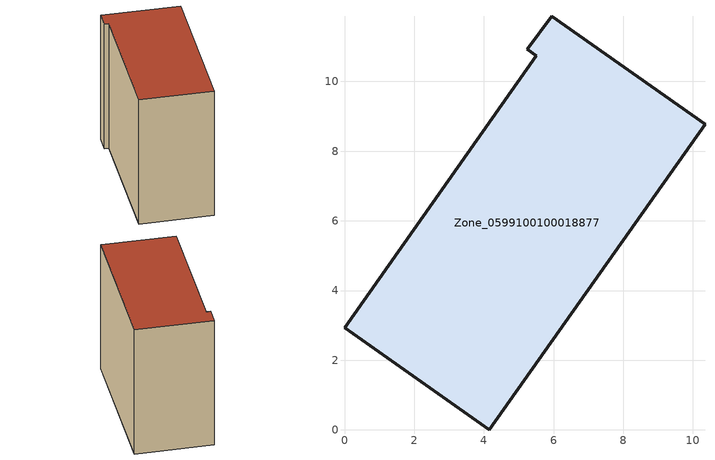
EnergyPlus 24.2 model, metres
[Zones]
Zone_0599100100018877
 floor ground (C_G): 5.94,11.88 10.35,8.77 4.15,0 0,2.93 5.51,10.73 5.25,10.92 z3.57
 wall outside (C_F): 4.15,0 10.35,8.77 5.94,11.88 5.25,10.92 5.51,10.73 0,2.93 4.15,0 z3.57:13.24
 roof outside (C_R): 10.35,8.77 5.94,11.88 5.25,10.92 5.51,10.73 0,2.93 4.15,0 z13.24
[BUILDING]
Pand.0599100100018877: North Axis=0; Terrain=City; Loads Convergence Tolerance Value=0.04; Temperature Convergence Tolerance Value=0.4; Solar Distribution=FullExterior; Maximum Number of Warmup Days=25; Minimum Number of Warmup Days=1
[Site:Location]
Rotterdam.The.Hague.AP_ZH_NLD Design_Conditions: Latitude=51.96; Longitude=4.45; Time Zone=1; Elevation=-4.5
[SITE:GROUNDTEMPERATURE:BUILDINGSURFACE]
18, 18, 18, 18, 18, 18, 18, 18, 18, 18, 18, 18
[MATERIAL] Thermal Absorptance=0.9; Solar Absorptance=0.7; Visible Absorptance=0.7
Name | Roughness | Thickness | Conductivity | Density | Specific Heat
G.TI.2015-2018 | MediumSmooth | 0.15 | 0.0428571 | 540 | 1210
F.TI.2015-2018 | Rough | 0.3 | 0.0666667 | 1920 | 840
R.TI.2015-2018 | MediumRough | 0.2 | 0.0333333 | 1500 | 1000
[CONSTRUCTION]
C_G: G.TI.2015-2018
C_F: F.TI.2015-2018
C_R: R.TI.2015-2018
[ZONE]
Zone_0599100100018877: Type=1; Multiplier=1; Ceiling Height=Autocalculate; Volume=Autocalculate; Floor Area=autocalculate; Part of Total Floor Area=Yes
[ZONEINFILTRATION:DESIGNFLOWRATE]
Infil_Zone_0599100100018877: Zone or ZoneList or Space or SpaceList=Zone_0599100100018877; Schedule=AlwaysOn; Design Flow Rate Calculation Method=Flow/Area; Flow Rate per Floor Area=0.0015; Constant Term Coefficient=1; Temperature Term Coefficient=0; Velocity Term Coefficient=0; Velocity Squared Term Coefficient=0
[HVACTEMPLATE:ZONE:IDEALLOADSAIRSYSTEM]
Zone_0599100100018877: Maximum Heating Supply Air Temperature=50; Minimum Cooling Supply Air Temperature=13; Maximum Heating Supply Air Humidity Ratio=0.0156; Minimum Cooling Supply Air Humidity Ratio=0.0077; Heating Limit=NoLimit; Cooling Limit=NoLimit; Dehumidification Control Type=ConstantSensibleHeatRatio; Cooling Sensible Heat Ratio=0.7; Dehumidification Setpoint=60; Humidification Control Type=None; Humidification Setpoint=30; Outdoor Air Method=None; Outdoor Air Flow Rate per Person=0.00944; Outdoor Air Flow Rate per Zone Floor Area=0; Outdoor Air Flow Rate per Zone=0; Demand Controlled Ventilation Type=None; Outdoor Air Economizer Type=NoEconomizer; Heat Recovery Type=None; Sensible Heat Recovery Effectiveness=0.7; Latent Heat Recovery Effectiveness=0.65
[ZONECONTROL:THERMOSTAT]
ThermostatControl_Zone_0599100100018877: Zone or ZoneList=Zone_0599100100018877; Control Type Schedule=DualSetpointControlType; Control 1=Thermostat_Zone_0599100100018877; Temperature Difference Between Cutout And Setpoint=0
[THERMOSTATSETPOINT:DUALSETPOINT]
Thermostat_Zone_0599100100018877: Heating Setpoint Temperature Schedule=HeatingSetpoint_Zone_0599100100018877; Cooling Setpoint Temperature Schedule=CoolingSetpoint_Zone_0599100100018877
[SCHEDULE:COMPACT]
HeatingSetpoint_Zone_0599100100018877: Through: 12/31, For: AllDays, Until: 24:00, 21
CoolingSetpoint_Zone_0599100100018877: Through: 12/31, For: AllDays, Until: 24:00, 24
DualSetpointControlType: Through: 12/31, For: AllDays, Until: 24:00, 4
AlwaysOn: Through: 12/31, For: AllDays, Until: 24:00, 1
